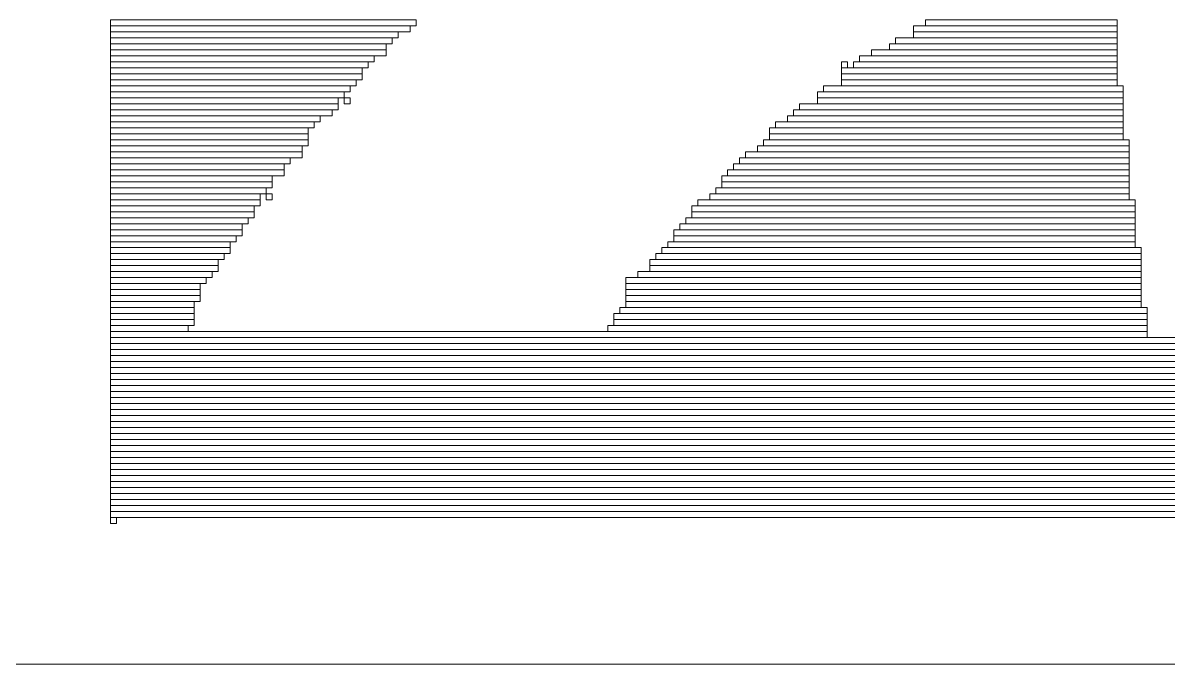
# Model space of a CAD drawing. Header units: millimetres. Extents: x -86 to 67, y -55 to 52.
# Drawn here: x -55.767 to -50.913, y -55.259 to -52.542 of the extents above; entities that cross this region are included whole.
import ezdxf

# ---------------------------------------------------------------- set-up
doc = ezdxf.new("R2010")
doc.units = ezdxf.units.MM
doc.header["$MEASUREMENT"] = 0
doc.layers.add('BG_OUTLINE', color=7, linetype='Continuous')
doc.layers.add('MA_PEN3', color=7, linetype='Continuous')

msp = doc.modelspace()

# ---------------------------------------------------------------- linework, layer by layer
at = {"layer": 'BG_OUTLINE', "color": 3, "lineweight": 9}
msp.add_open_spline([(-60.0926, 34.7331), (-60.0926, 34.7331), (63.7724, 34.7331), (63.7724, 34.7331), (63.7724, 34.7331), (64.585, 34.7336), (65.3646, 34.4113), (65.9396, 33.837), (65.9396, 33.837), (66.5146, 33.2627), (66.8379, 32.4797), (66.8384, 31.667), (66.8384, 31.667), (66.8384, 31.667), (66.8412, -52.28), (66.8412, -52.28), (66.8412, -52.28), (66.8412, -52.28), (66.8384, -52.1933), (66.8384, -52.1933), (66.8384, -52.1933), (66.8389, -53.006), (66.5166, -53.7856), (65.9424, -54.3606), (65.9424, -54.3606), (65.3681, -54.9356), (64.585, -55.2589), (63.7724, -55.2594), (63.7724, -55.2594), (63.7724, -55.2594), (-60.1869, -55.2594), (-60.1869, -55.2594), (-60.1869, -55.2594), (-60.1869, -55.2594), (-60.0853, -55.2518), (-60.0853, -55.2518), (-60.0853, -55.2518), (-60.8979, -55.2523), (-61.6775, -54.9299), (-62.2525, -54.3557), (-62.2525, -54.3557), (-62.8275, -53.7814), (-63.1508, -52.9984), (-63.1513, -52.1857), (-63.1513, -52.1857), (-63.1513, -52.1857), (-63.1587, 31.667), (-63.1587, 31.667), (-63.1587, 31.667), (-63.1592, 32.4797), (-62.8369, 33.2593), (-62.2626, 33.8343), (-62.2626, 33.8343), (-61.6883, 34.4093), (-60.9053, 34.7326), (-60.0926, 34.7331)], degree=3, knots=[0, 0, 0, 0, 0.071429, 0.071429, 0.071429, 0.071429, 0.142857, 0.142857, 0.142857, 0.142857, 0.214286, 0.214286, 0.214286, 0.214286, 0.285714, 0.285714, 0.285714, 0.285714, 0.357143, 0.357143, 0.357143, 0.357143, 0.428571, 0.428571, 0.428571, 0.428571, 0.5, 0.5, 0.5, 0.5, 0.571429, 0.571429, 0.571429, 0.571429, 0.642857, 0.642857, 0.642857, 0.642857, 0.714286, 0.714286, 0.714286, 0.714286, 0.785714, 0.785714, 0.785714, 0.785714, 0.857143, 0.857143, 0.857143, 0.857143, 0.928571, 0.928571, 0.928571, 0.928571, 1, 1, 1, 1], dxfattribs=at)
at = {"layer": 'MA_PEN3', "color": 5, "lineweight": 9}
for points in [[(-55.3964, -52.5548), (-55.3964, -52.5548), (-55.3964, -52.5294), (-55.3964, -52.5294), (-55.3964, -52.5294), (-55.3964, -52.5294), (-54.101, -52.5294), (-54.101, -52.5294), (-54.101, -52.5294), (-54.101, -52.5294), (-54.101, -52.5548), (-54.101, -52.5548), (-54.101, -52.5548), (-54.101, -52.5548), (-55.3964, -52.5548), (-55.3964, -52.5548)], [(-55.3964, -52.5802), (-55.3964, -52.5802), (-55.3964, -52.5548), (-55.3964, -52.5548), (-55.3964, -52.5548), (-55.3964, -52.5548), (-54.1264, -52.5548), (-54.1264, -52.5548), (-54.1264, -52.5548), (-54.1264, -52.5548), (-54.1264, -52.5802), (-54.1264, -52.5802), (-54.1264, -52.5802), (-54.1264, -52.5802), (-55.3964, -52.5802), (-55.3964, -52.5802)], [(-51.9928, -52.5802), (-51.9928, -52.5802), (-51.9928, -52.5548), (-51.9928, -52.5548), (-51.9928, -52.5548), (-51.9928, -52.5548), (-51.1292, -52.5548), (-51.1292, -52.5548), (-51.1292, -52.5548), (-51.1292, -52.5548), (-51.1292, -52.5802), (-51.1292, -52.5802), (-51.1292, -52.5802), (-51.1292, -52.5802), (-51.9928, -52.5802), (-51.9928, -52.5802)], [(-51.942, -52.5548), (-51.942, -52.5548), (-51.942, -52.5294), (-51.942, -52.5294), (-51.942, -52.5294), (-51.942, -52.5294), (-51.1292, -52.5294), (-51.1292, -52.5294), (-51.1292, -52.5294), (-51.1292, -52.5294), (-51.1292, -52.5548), (-51.1292, -52.5548), (-51.1292, -52.5548), (-51.1292, -52.5548), (-51.942, -52.5548), (-51.942, -52.5548)], [(-55.3964, -52.6056), (-55.3964, -52.6056), (-55.3964, -52.5802), (-55.3964, -52.5802), (-55.3964, -52.5802), (-55.3964, -52.5802), (-54.1772, -52.5802), (-54.1772, -52.5802), (-54.1772, -52.5802), (-54.1772, -52.5802), (-54.1772, -52.6056), (-54.1772, -52.6056), (-54.1772, -52.6056), (-54.1772, -52.6056), (-55.3964, -52.6056), (-55.3964, -52.6056)], [(-55.3964, -52.631), (-55.3964, -52.631), (-55.3964, -52.6056), (-55.3964, -52.6056), (-55.3964, -52.6056), (-55.3964, -52.6056), (-54.2026, -52.6056), (-54.2026, -52.6056), (-54.2026, -52.6056), (-54.2026, -52.6056), (-54.2026, -52.631), (-54.2026, -52.631), (-54.2026, -52.631), (-54.2026, -52.631), (-55.3964, -52.631), (-55.3964, -52.631)], [(-52.069, -52.631), (-52.069, -52.631), (-52.069, -52.6056), (-52.069, -52.6056), (-52.069, -52.6056), (-52.069, -52.6056), (-51.1292, -52.6056), (-51.1292, -52.6056), (-51.1292, -52.6056), (-51.1292, -52.6056), (-51.1292, -52.631), (-51.1292, -52.631), (-51.1292, -52.631), (-51.1292, -52.631), (-52.069, -52.631), (-52.069, -52.631)], [(-51.9928, -52.6056), (-51.9928, -52.6056), (-51.9928, -52.5802), (-51.9928, -52.5802), (-51.9928, -52.5802), (-51.9928, -52.5802), (-51.1292, -52.5802), (-51.1292, -52.5802), (-51.1292, -52.5802), (-51.1292, -52.5802), (-51.1292, -52.6056), (-51.1292, -52.6056), (-51.1292, -52.6056), (-51.1292, -52.6056), (-51.9928, -52.6056), (-51.9928, -52.6056)], [(-55.3964, -52.6564), (-55.3964, -52.6564), (-55.3964, -52.631), (-55.3964, -52.631), (-55.3964, -52.631), (-55.3964, -52.631), (-54.228, -52.631), (-54.228, -52.631), (-54.228, -52.631), (-54.228, -52.631), (-54.228, -52.6564), (-54.228, -52.6564), (-54.228, -52.6564), (-54.228, -52.6564), (-55.3964, -52.6564), (-55.3964, -52.6564)], [(-55.3964, -52.6818), (-55.3964, -52.6818), (-55.3964, -52.6564), (-55.3964, -52.6564), (-55.3964, -52.6564), (-55.3964, -52.6564), (-54.228, -52.6564), (-54.228, -52.6564), (-54.228, -52.6564), (-54.228, -52.6564), (-54.228, -52.6818), (-54.228, -52.6818), (-54.228, -52.6818), (-54.228, -52.6818), (-55.3964, -52.6818), (-55.3964, -52.6818)], [(-52.1706, -52.6818), (-52.1706, -52.6818), (-52.1706, -52.6564), (-52.1706, -52.6564), (-52.1706, -52.6564), (-52.1706, -52.6564), (-51.1292, -52.6564), (-51.1292, -52.6564), (-51.1292, -52.6564), (-51.1292, -52.6564), (-51.1292, -52.6818), (-51.1292, -52.6818), (-51.1292, -52.6818), (-51.1292, -52.6818), (-52.1706, -52.6818), (-52.1706, -52.6818)], [(-52.0944, -52.6564), (-52.0944, -52.6564), (-52.0944, -52.631), (-52.0944, -52.631), (-52.0944, -52.631), (-52.0944, -52.631), (-51.1292, -52.631), (-51.1292, -52.631), (-51.1292, -52.631), (-51.1292, -52.631), (-51.1292, -52.6564), (-51.1292, -52.6564), (-51.1292, -52.6564), (-51.1292, -52.6564), (-52.0944, -52.6564), (-52.0944, -52.6564)], [(-55.3964, -52.7072), (-55.3964, -52.7072), (-55.3964, -52.6818), (-55.3964, -52.6818), (-55.3964, -52.6818), (-55.3964, -52.6818), (-54.2788, -52.6818), (-54.2788, -52.6818), (-54.2788, -52.6818), (-54.2788, -52.6818), (-54.2788, -52.7072), (-54.2788, -52.7072), (-54.2788, -52.7072), (-54.2788, -52.7072), (-55.3964, -52.7072), (-55.3964, -52.7072)], [(-55.3964, -52.7326), (-55.3964, -52.7326), (-55.3964, -52.7072), (-55.3964, -52.7072), (-55.3964, -52.7072), (-55.3964, -52.7072), (-54.3042, -52.7072), (-54.3042, -52.7072), (-54.3042, -52.7072), (-54.3042, -52.7072), (-54.3042, -52.7326), (-54.3042, -52.7326), (-54.3042, -52.7326), (-54.3042, -52.7326), (-55.3964, -52.7326), (-55.3964, -52.7326)], [(-52.2976, -52.7326), (-52.2976, -52.7326), (-52.2976, -52.7072), (-52.2976, -52.7072), (-52.2976, -52.7072), (-52.2976, -52.7072), (-52.2722, -52.7072), (-52.2722, -52.7072), (-52.2722, -52.7072), (-52.2722, -52.7072), (-52.2722, -52.7326), (-52.2722, -52.7326), (-52.2722, -52.7326), (-52.2722, -52.7326), (-52.2976, -52.7326), (-52.2976, -52.7326)], [(-52.2468, -52.7326), (-52.2468, -52.7326), (-52.2468, -52.7072), (-52.2468, -52.7072), (-52.2468, -52.7072), (-52.2468, -52.7072), (-51.1292, -52.7072), (-51.1292, -52.7072), (-51.1292, -52.7072), (-51.1292, -52.7072), (-51.1292, -52.7326), (-51.1292, -52.7326), (-51.1292, -52.7326), (-51.1292, -52.7326), (-52.2468, -52.7326), (-52.2468, -52.7326)], [(-52.2214, -52.7072), (-52.2214, -52.7072), (-52.2214, -52.6818), (-52.2214, -52.6818), (-52.2214, -52.6818), (-52.2214, -52.6818), (-51.1292, -52.6818), (-51.1292, -52.6818), (-51.1292, -52.6818), (-51.1292, -52.6818), (-51.1292, -52.7072), (-51.1292, -52.7072), (-51.1292, -52.7072), (-51.1292, -52.7072), (-52.2214, -52.7072), (-52.2214, -52.7072)], [(-55.3964, -52.758), (-55.3964, -52.758), (-55.3964, -52.7326), (-55.3964, -52.7326), (-55.3964, -52.7326), (-55.3964, -52.7326), (-54.3296, -52.7326), (-54.3296, -52.7326), (-54.3296, -52.7326), (-54.3296, -52.7326), (-54.3296, -52.758), (-54.3296, -52.758), (-54.3296, -52.758), (-54.3296, -52.758), (-55.3964, -52.758), (-55.3964, -52.758)], [(-55.3964, -52.7834), (-55.3964, -52.7834), (-55.3964, -52.758), (-55.3964, -52.758), (-55.3964, -52.758), (-55.3964, -52.758), (-54.3296, -52.758), (-54.3296, -52.758), (-54.3296, -52.758), (-54.3296, -52.758), (-54.3296, -52.7834), (-54.3296, -52.7834), (-54.3296, -52.7834), (-54.3296, -52.7834), (-55.3964, -52.7834), (-55.3964, -52.7834)], [(-52.2976, -52.758), (-52.2976, -52.758), (-52.2976, -52.7326), (-52.2976, -52.7326), (-52.2976, -52.7326), (-52.2976, -52.7326), (-51.1292, -52.7326), (-51.1292, -52.7326), (-51.1292, -52.7326), (-51.1292, -52.7326), (-51.1292, -52.758), (-51.1292, -52.758), (-51.1292, -52.758), (-51.1292, -52.758), (-52.2976, -52.758), (-52.2976, -52.758)], [(-52.2976, -52.7834), (-52.2976, -52.7834), (-52.2976, -52.758), (-52.2976, -52.758), (-52.2976, -52.758), (-52.2976, -52.758), (-51.1292, -52.758), (-51.1292, -52.758), (-51.1292, -52.758), (-51.1292, -52.758), (-51.1292, -52.7834), (-51.1292, -52.7834), (-51.1292, -52.7834), (-51.1292, -52.7834), (-52.2976, -52.7834), (-52.2976, -52.7834)], [(-55.3964, -52.8088), (-55.3964, -52.8088), (-55.3964, -52.7834), (-55.3964, -52.7834), (-55.3964, -52.7834), (-55.3964, -52.7834), (-54.355, -52.7834), (-54.355, -52.7834), (-54.355, -52.7834), (-54.355, -52.7834), (-54.355, -52.8088), (-54.355, -52.8088), (-54.355, -52.8088), (-54.355, -52.8088), (-55.3964, -52.8088), (-55.3964, -52.8088)], [(-55.3964, -52.8342), (-55.3964, -52.8342), (-55.3964, -52.8088), (-55.3964, -52.8088), (-55.3964, -52.8088), (-55.3964, -52.8088), (-54.3804, -52.8088), (-54.3804, -52.8088), (-54.3804, -52.8088), (-54.3804, -52.8088), (-54.3804, -52.8342), (-54.3804, -52.8342), (-54.3804, -52.8342), (-54.3804, -52.8342), (-55.3964, -52.8342), (-55.3964, -52.8342)], [(-52.3738, -52.8342), (-52.3738, -52.8342), (-52.3738, -52.8088), (-52.3738, -52.8088), (-52.3738, -52.8088), (-52.3738, -52.8088), (-51.1038, -52.8088), (-51.1038, -52.8088), (-51.1038, -52.8088), (-51.1038, -52.8088), (-51.1038, -52.8342), (-51.1038, -52.8342), (-51.1038, -52.8342), (-51.1038, -52.8342), (-52.3738, -52.8342), (-52.3738, -52.8342)], [(-52.2976, -52.8088), (-52.2976, -52.8088), (-52.2976, -52.7834), (-52.2976, -52.7834), (-52.2976, -52.7834), (-52.2976, -52.7834), (-51.1292, -52.7834), (-51.1292, -52.7834), (-51.1292, -52.7834), (-51.1292, -52.7834), (-51.1292, -52.8088), (-51.1292, -52.8088), (-51.1292, -52.8088), (-51.1292, -52.8088), (-52.2976, -52.8088), (-52.2976, -52.8088)], [(-55.3964, -52.8596), (-55.3964, -52.8596), (-55.3964, -52.8342), (-55.3964, -52.8342), (-55.3964, -52.8342), (-55.3964, -52.8342), (-54.4058, -52.8342), (-54.4058, -52.8342), (-54.4058, -52.8342), (-54.4058, -52.8342), (-54.4058, -52.8596), (-54.4058, -52.8596), (-54.4058, -52.8596), (-54.4058, -52.8596), (-55.3964, -52.8596), (-55.3964, -52.8596)], [(-52.3992, -52.8596), (-52.3992, -52.8596), (-52.3992, -52.8342), (-52.3992, -52.8342), (-52.3992, -52.8342), (-52.3992, -52.8342), (-51.1038, -52.8342), (-51.1038, -52.8342), (-51.1038, -52.8342), (-51.1038, -52.8342), (-51.1038, -52.8596), (-51.1038, -52.8596), (-51.1038, -52.8596), (-51.1038, -52.8596), (-52.3992, -52.8596), (-52.3992, -52.8596)], [(-55.3964, -52.885), (-55.3964, -52.885), (-55.3964, -52.8596), (-55.3964, -52.8596), (-55.3964, -52.8596), (-55.3964, -52.8596), (-54.4312, -52.8596), (-54.4312, -52.8596), (-54.4312, -52.8596), (-54.4312, -52.8596), (-54.4312, -52.885), (-54.4312, -52.885), (-54.4312, -52.885), (-54.4312, -52.885), (-55.3964, -52.885), (-55.3964, -52.885)], [(-55.3964, -52.9104), (-55.3964, -52.9104), (-55.3964, -52.885), (-55.3964, -52.885), (-55.3964, -52.885), (-55.3964, -52.885), (-54.4312, -52.885), (-54.4312, -52.885), (-54.4312, -52.885), (-54.4312, -52.885), (-54.4312, -52.9104), (-54.4312, -52.9104), (-54.4312, -52.9104), (-54.4312, -52.9104), (-55.3964, -52.9104), (-55.3964, -52.9104)], [(-54.4058, -52.885), (-54.4058, -52.885), (-54.4058, -52.8596), (-54.4058, -52.8596), (-54.4058, -52.8596), (-54.4058, -52.8596), (-54.3804, -52.8596), (-54.3804, -52.8596), (-54.3804, -52.8596), (-54.3804, -52.8596), (-54.3804, -52.885), (-54.3804, -52.885), (-54.3804, -52.885), (-54.3804, -52.885), (-54.4058, -52.885), (-54.4058, -52.885)], [(-52.4754, -52.9104), (-52.4754, -52.9104), (-52.4754, -52.885), (-52.4754, -52.885), (-52.4754, -52.885), (-52.4754, -52.885), (-51.1038, -52.885), (-51.1038, -52.885), (-51.1038, -52.885), (-51.1038, -52.885), (-51.1038, -52.9104), (-51.1038, -52.9104), (-51.1038, -52.9104), (-51.1038, -52.9104), (-52.4754, -52.9104), (-52.4754, -52.9104)], [(-52.3992, -52.885), (-52.3992, -52.885), (-52.3992, -52.8596), (-52.3992, -52.8596), (-52.3992, -52.8596), (-52.3992, -52.8596), (-51.1038, -52.8596), (-51.1038, -52.8596), (-51.1038, -52.8596), (-51.1038, -52.8596), (-51.1038, -52.885), (-51.1038, -52.885), (-51.1038, -52.885), (-51.1038, -52.885), (-52.3992, -52.885), (-52.3992, -52.885)], [(-55.3964, -52.9358), (-55.3964, -52.9358), (-55.3964, -52.9104), (-55.3964, -52.9104), (-55.3964, -52.9104), (-55.3964, -52.9104), (-54.4566, -52.9104), (-54.4566, -52.9104), (-54.4566, -52.9104), (-54.4566, -52.9104), (-54.4566, -52.9358), (-54.4566, -52.9358), (-54.4566, -52.9358), (-54.4566, -52.9358), (-55.3964, -52.9358), (-55.3964, -52.9358)], [(-55.3964, -52.9612), (-55.3964, -52.9612), (-55.3964, -52.9358), (-55.3964, -52.9358), (-55.3964, -52.9358), (-55.3964, -52.9358), (-54.5074, -52.9358), (-54.5074, -52.9358), (-54.5074, -52.9358), (-54.5074, -52.9358), (-54.5074, -52.9612), (-54.5074, -52.9612), (-54.5074, -52.9612), (-54.5074, -52.9612), (-55.3964, -52.9612), (-55.3964, -52.9612)], [(-52.5262, -52.9612), (-52.5262, -52.9612), (-52.5262, -52.9358), (-52.5262, -52.9358), (-52.5262, -52.9358), (-52.5262, -52.9358), (-51.1038, -52.9358), (-51.1038, -52.9358), (-51.1038, -52.9358), (-51.1038, -52.9358), (-51.1038, -52.9612), (-51.1038, -52.9612), (-51.1038, -52.9612), (-51.1038, -52.9612), (-52.5262, -52.9612), (-52.5262, -52.9612)], [(-52.5008, -52.9358), (-52.5008, -52.9358), (-52.5008, -52.9104), (-52.5008, -52.9104), (-52.5008, -52.9104), (-52.5008, -52.9104), (-51.1038, -52.9104), (-51.1038, -52.9104), (-51.1038, -52.9104), (-51.1038, -52.9104), (-51.1038, -52.9358), (-51.1038, -52.9358), (-51.1038, -52.9358), (-51.1038, -52.9358), (-52.5008, -52.9358), (-52.5008, -52.9358)], [(-55.3964, -52.9866), (-55.3964, -52.9866), (-55.3964, -52.9612), (-55.3964, -52.9612), (-55.3964, -52.9612), (-55.3964, -52.9612), (-54.5328, -52.9612), (-54.5328, -52.9612), (-54.5328, -52.9612), (-54.5328, -52.9612), (-54.5328, -52.9866), (-54.5328, -52.9866), (-54.5328, -52.9866), (-54.5328, -52.9866), (-55.3964, -52.9866), (-55.3964, -52.9866)], [(-55.3964, -53.012), (-55.3964, -53.012), (-55.3964, -52.9866), (-55.3964, -52.9866), (-55.3964, -52.9866), (-55.3964, -52.9866), (-54.5582, -52.9866), (-54.5582, -52.9866), (-54.5582, -52.9866), (-54.5582, -52.9866), (-54.5582, -53.012), (-54.5582, -53.012), (-54.5582, -53.012), (-54.5582, -53.012), (-55.3964, -53.012), (-55.3964, -53.012)], [(-52.6024, -53.012), (-52.6024, -53.012), (-52.6024, -52.9866), (-52.6024, -52.9866), (-52.6024, -52.9866), (-52.6024, -52.9866), (-51.1038, -52.9866), (-51.1038, -52.9866), (-51.1038, -52.9866), (-51.1038, -52.9866), (-51.1038, -53.012), (-51.1038, -53.012), (-51.1038, -53.012), (-51.1038, -53.012), (-52.6024, -53.012), (-52.6024, -53.012)], [(-52.577, -52.9866), (-52.577, -52.9866), (-52.577, -52.9612), (-52.577, -52.9612), (-52.577, -52.9612), (-52.577, -52.9612), (-51.1038, -52.9612), (-51.1038, -52.9612), (-51.1038, -52.9612), (-51.1038, -52.9612), (-51.1038, -52.9866), (-51.1038, -52.9866), (-51.1038, -52.9866), (-51.1038, -52.9866), (-52.577, -52.9866), (-52.577, -52.9866)], [(-55.3964, -53.0374), (-55.3964, -53.0374), (-55.3964, -53.012), (-55.3964, -53.012), (-55.3964, -53.012), (-55.3964, -53.012), (-54.5582, -53.012), (-54.5582, -53.012), (-54.5582, -53.012), (-54.5582, -53.012), (-54.5582, -53.0374), (-54.5582, -53.0374), (-54.5582, -53.0374), (-54.5582, -53.0374), (-55.3964, -53.0374), (-55.3964, -53.0374)], [(-55.3964, -53.0628), (-55.3964, -53.0628), (-55.3964, -53.0374), (-55.3964, -53.0374), (-55.3964, -53.0374), (-55.3964, -53.0374), (-54.5582, -53.0374), (-54.5582, -53.0374), (-54.5582, -53.0374), (-54.5582, -53.0374), (-54.5582, -53.0628), (-54.5582, -53.0628), (-54.5582, -53.0628), (-54.5582, -53.0628), (-55.3964, -53.0628), (-55.3964, -53.0628)], [(-52.6278, -53.0628), (-52.6278, -53.0628), (-52.6278, -53.0374), (-52.6278, -53.0374), (-52.6278, -53.0374), (-52.6278, -53.0374), (-51.0784, -53.0374), (-51.0784, -53.0374), (-51.0784, -53.0374), (-51.0784, -53.0374), (-51.0784, -53.0628), (-51.0784, -53.0628), (-51.0784, -53.0628), (-51.0784, -53.0628), (-52.6278, -53.0628), (-52.6278, -53.0628)], [(-52.6024, -53.0374), (-52.6024, -53.0374), (-52.6024, -53.012), (-52.6024, -53.012), (-52.6024, -53.012), (-52.6024, -53.012), (-51.1038, -53.012), (-51.1038, -53.012), (-51.1038, -53.012), (-51.1038, -53.012), (-51.1038, -53.0374), (-51.1038, -53.0374), (-51.1038, -53.0374), (-51.1038, -53.0374), (-52.6024, -53.0374), (-52.6024, -53.0374)], [(-55.3964, -53.0882), (-55.3964, -53.0882), (-55.3964, -53.0628), (-55.3964, -53.0628), (-55.3964, -53.0628), (-55.3964, -53.0628), (-54.5836, -53.0628), (-54.5836, -53.0628), (-54.5836, -53.0628), (-54.5836, -53.0628), (-54.5836, -53.0882), (-54.5836, -53.0882), (-54.5836, -53.0882), (-54.5836, -53.0882), (-55.3964, -53.0882), (-55.3964, -53.0882)], [(-55.3964, -53.1136), (-55.3964, -53.1136), (-55.3964, -53.0882), (-55.3964, -53.0882), (-55.3964, -53.0882), (-55.3964, -53.0882), (-54.5836, -53.0882), (-54.5836, -53.0882), (-54.5836, -53.0882), (-54.5836, -53.0882), (-54.5836, -53.1136), (-54.5836, -53.1136), (-54.5836, -53.1136), (-54.5836, -53.1136), (-55.3964, -53.1136), (-55.3964, -53.1136)], [(-52.704, -53.1136), (-52.704, -53.1136), (-52.704, -53.0882), (-52.704, -53.0882), (-52.704, -53.0882), (-52.704, -53.0882), (-51.0784, -53.0882), (-51.0784, -53.0882), (-51.0784, -53.0882), (-51.0784, -53.0882), (-51.0784, -53.1136), (-51.0784, -53.1136), (-51.0784, -53.1136), (-51.0784, -53.1136), (-52.704, -53.1136), (-52.704, -53.1136)], [(-52.6532, -53.0882), (-52.6532, -53.0882), (-52.6532, -53.0628), (-52.6532, -53.0628), (-52.6532, -53.0628), (-52.6532, -53.0628), (-51.0784, -53.0628), (-51.0784, -53.0628), (-51.0784, -53.0628), (-51.0784, -53.0628), (-51.0784, -53.0882), (-51.0784, -53.0882), (-51.0784, -53.0882), (-51.0784, -53.0882), (-52.6532, -53.0882), (-52.6532, -53.0882)], [(-55.3964, -53.139), (-55.3964, -53.139), (-55.3964, -53.1136), (-55.3964, -53.1136), (-55.3964, -53.1136), (-55.3964, -53.1136), (-54.6344, -53.1136), (-54.6344, -53.1136), (-54.6344, -53.1136), (-54.6344, -53.1136), (-54.6344, -53.139), (-54.6344, -53.139), (-54.6344, -53.139), (-54.6344, -53.139), (-55.3964, -53.139), (-55.3964, -53.139)], [(-55.3964, -53.1644), (-55.3964, -53.1644), (-55.3964, -53.139), (-55.3964, -53.139), (-55.3964, -53.139), (-55.3964, -53.139), (-54.6598, -53.139), (-54.6598, -53.139), (-54.6598, -53.139), (-54.6598, -53.139), (-54.6598, -53.1644), (-54.6598, -53.1644), (-54.6598, -53.1644), (-54.6598, -53.1644), (-55.3964, -53.1644), (-55.3964, -53.1644)], [(-52.7548, -53.1644), (-52.7548, -53.1644), (-52.7548, -53.139), (-52.7548, -53.139), (-52.7548, -53.139), (-52.7548, -53.139), (-51.0784, -53.139), (-51.0784, -53.139), (-51.0784, -53.139), (-51.0784, -53.139), (-51.0784, -53.1644), (-51.0784, -53.1644), (-51.0784, -53.1644), (-51.0784, -53.1644), (-52.7548, -53.1644), (-52.7548, -53.1644)], [(-52.7294, -53.139), (-52.7294, -53.139), (-52.7294, -53.1136), (-52.7294, -53.1136), (-52.7294, -53.1136), (-52.7294, -53.1136), (-51.0784, -53.1136), (-51.0784, -53.1136), (-51.0784, -53.1136), (-51.0784, -53.1136), (-51.0784, -53.139), (-51.0784, -53.139), (-51.0784, -53.139), (-51.0784, -53.139), (-52.7294, -53.139), (-52.7294, -53.139)], [(-55.3964, -53.1898), (-55.3964, -53.1898), (-55.3964, -53.1644), (-55.3964, -53.1644), (-55.3964, -53.1644), (-55.3964, -53.1644), (-54.6598, -53.1644), (-54.6598, -53.1644), (-54.6598, -53.1644), (-54.6598, -53.1644), (-54.6598, -53.1898), (-54.6598, -53.1898), (-54.6598, -53.1898), (-54.6598, -53.1898), (-55.3964, -53.1898), (-55.3964, -53.1898)], [(-55.3964, -53.2152), (-55.3964, -53.2152), (-55.3964, -53.1898), (-55.3964, -53.1898), (-55.3964, -53.1898), (-55.3964, -53.1898), (-54.7106, -53.1898), (-54.7106, -53.1898), (-54.7106, -53.1898), (-54.7106, -53.1898), (-54.7106, -53.2152), (-54.7106, -53.2152), (-54.7106, -53.2152), (-54.7106, -53.2152), (-55.3964, -53.2152), (-55.3964, -53.2152)], [(-52.8056, -53.2152), (-52.8056, -53.2152), (-52.8056, -53.1898), (-52.8056, -53.1898), (-52.8056, -53.1898), (-52.8056, -53.1898), (-51.0784, -53.1898), (-51.0784, -53.1898), (-51.0784, -53.1898), (-51.0784, -53.1898), (-51.0784, -53.2152), (-51.0784, -53.2152), (-51.0784, -53.2152), (-51.0784, -53.2152), (-52.8056, -53.2152), (-52.8056, -53.2152)], [(-52.7802, -53.1898), (-52.7802, -53.1898), (-52.7802, -53.1644), (-52.7802, -53.1644), (-52.7802, -53.1644), (-52.7802, -53.1644), (-51.0784, -53.1644), (-51.0784, -53.1644), (-51.0784, -53.1644), (-51.0784, -53.1644), (-51.0784, -53.1898), (-51.0784, -53.1898), (-51.0784, -53.1898), (-51.0784, -53.1898), (-52.7802, -53.1898), (-52.7802, -53.1898)], [(-55.3964, -53.2406), (-55.3964, -53.2406), (-55.3964, -53.2152), (-55.3964, -53.2152), (-55.3964, -53.2152), (-55.3964, -53.2152), (-54.7106, -53.2152), (-54.7106, -53.2152), (-54.7106, -53.2152), (-54.7106, -53.2152), (-54.7106, -53.2406), (-54.7106, -53.2406), (-54.7106, -53.2406), (-54.7106, -53.2406), (-55.3964, -53.2406), (-55.3964, -53.2406)], [(-55.3964, -53.266), (-55.3964, -53.266), (-55.3964, -53.2406), (-55.3964, -53.2406), (-55.3964, -53.2406), (-55.3964, -53.2406), (-54.736, -53.2406), (-54.736, -53.2406), (-54.736, -53.2406), (-54.736, -53.2406), (-54.736, -53.266), (-54.736, -53.266), (-54.736, -53.266), (-54.736, -53.266), (-55.3964, -53.266), (-55.3964, -53.266)], [(-52.831, -53.266), (-52.831, -53.266), (-52.831, -53.2406), (-52.831, -53.2406), (-52.831, -53.2406), (-52.831, -53.2406), (-51.0784, -53.2406), (-51.0784, -53.2406), (-51.0784, -53.2406), (-51.0784, -53.2406), (-51.0784, -53.266), (-51.0784, -53.266), (-51.0784, -53.266), (-51.0784, -53.266), (-52.831, -53.266), (-52.831, -53.266)], [(-52.8056, -53.2406), (-52.8056, -53.2406), (-52.8056, -53.2152), (-52.8056, -53.2152), (-52.8056, -53.2152), (-52.8056, -53.2152), (-51.0784, -53.2152), (-51.0784, -53.2152), (-51.0784, -53.2152), (-51.0784, -53.2152), (-51.0784, -53.2406), (-51.0784, -53.2406), (-51.0784, -53.2406), (-51.0784, -53.2406), (-52.8056, -53.2406), (-52.8056, -53.2406)], [(-55.3964, -53.2914), (-55.3964, -53.2914), (-55.3964, -53.266), (-55.3964, -53.266), (-55.3964, -53.266), (-55.3964, -53.266), (-54.7614, -53.266), (-54.7614, -53.266), (-54.7614, -53.266), (-54.7614, -53.266), (-54.7614, -53.2914), (-54.7614, -53.2914), (-54.7614, -53.2914), (-54.7614, -53.2914), (-55.3964, -53.2914), (-55.3964, -53.2914)], [(-55.3964, -53.3168), (-55.3964, -53.3168), (-55.3964, -53.2914), (-55.3964, -53.2914), (-55.3964, -53.2914), (-55.3964, -53.2914), (-54.7614, -53.2914), (-54.7614, -53.2914), (-54.7614, -53.2914), (-54.7614, -53.2914), (-54.7614, -53.3168), (-54.7614, -53.3168), (-54.7614, -53.3168), (-54.7614, -53.3168), (-55.3964, -53.3168), (-55.3964, -53.3168)], [(-54.736, -53.2914), (-54.736, -53.2914), (-54.736, -53.266), (-54.736, -53.266), (-54.736, -53.266), (-54.736, -53.266), (-54.7106, -53.266), (-54.7106, -53.266), (-54.7106, -53.266), (-54.7106, -53.266), (-54.7106, -53.2914), (-54.7106, -53.2914), (-54.7106, -53.2914), (-54.7106, -53.2914), (-54.736, -53.2914), (-54.736, -53.2914)], [(-52.9072, -53.3168), (-52.9072, -53.3168), (-52.9072, -53.2914), (-52.9072, -53.2914), (-52.9072, -53.2914), (-52.9072, -53.2914), (-51.053, -53.2914), (-51.053, -53.2914), (-51.053, -53.2914), (-51.053, -53.2914), (-51.053, -53.3168), (-51.053, -53.3168), (-51.053, -53.3168), (-51.053, -53.3168), (-52.9072, -53.3168), (-52.9072, -53.3168)], [(-52.8564, -53.2914), (-52.8564, -53.2914), (-52.8564, -53.266), (-52.8564, -53.266), (-52.8564, -53.266), (-52.8564, -53.266), (-51.0784, -53.266), (-51.0784, -53.266), (-51.0784, -53.266), (-51.0784, -53.266), (-51.0784, -53.2914), (-51.0784, -53.2914), (-51.0784, -53.2914), (-51.0784, -53.2914), (-52.8564, -53.2914), (-52.8564, -53.2914)], [(-55.3964, -53.3422), (-55.3964, -53.3422), (-55.3964, -53.3168), (-55.3964, -53.3168), (-55.3964, -53.3168), (-55.3964, -53.3168), (-54.7868, -53.3168), (-54.7868, -53.3168), (-54.7868, -53.3168), (-54.7868, -53.3168), (-54.7868, -53.3422), (-54.7868, -53.3422), (-54.7868, -53.3422), (-54.7868, -53.3422), (-55.3964, -53.3422), (-55.3964, -53.3422)], [(-55.3964, -53.3676), (-55.3964, -53.3676), (-55.3964, -53.3422), (-55.3964, -53.3422), (-55.3964, -53.3422), (-55.3964, -53.3422), (-54.7868, -53.3422), (-54.7868, -53.3422), (-54.7868, -53.3422), (-54.7868, -53.3422), (-54.7868, -53.3676), (-54.7868, -53.3676), (-54.7868, -53.3676), (-54.7868, -53.3676), (-55.3964, -53.3676), (-55.3964, -53.3676)], [(-52.9326, -53.3422), (-52.9326, -53.3422), (-52.9326, -53.3168), (-52.9326, -53.3168), (-52.9326, -53.3168), (-52.9326, -53.3168), (-51.053, -53.3168), (-51.053, -53.3168), (-51.053, -53.3168), (-51.053, -53.3168), (-51.053, -53.3422), (-51.053, -53.3422), (-51.053, -53.3422), (-51.053, -53.3422), (-52.9326, -53.3422), (-52.9326, -53.3422)], [(-52.9326, -53.3676), (-52.9326, -53.3676), (-52.9326, -53.3422), (-52.9326, -53.3422), (-52.9326, -53.3422), (-52.9326, -53.3422), (-51.053, -53.3422), (-51.053, -53.3422), (-51.053, -53.3422), (-51.053, -53.3422), (-51.053, -53.3676), (-51.053, -53.3676), (-51.053, -53.3676), (-51.053, -53.3676), (-52.9326, -53.3676), (-52.9326, -53.3676)], [(-55.3964, -53.393), (-55.3964, -53.393), (-55.3964, -53.3676), (-55.3964, -53.3676), (-55.3964, -53.3676), (-55.3964, -53.3676), (-54.8122, -53.3676), (-54.8122, -53.3676), (-54.8122, -53.3676), (-54.8122, -53.3676), (-54.8122, -53.393), (-54.8122, -53.393), (-54.8122, -53.393), (-54.8122, -53.393), (-55.3964, -53.393), (-55.3964, -53.393)], [(-52.958, -53.393), (-52.958, -53.393), (-52.958, -53.3676), (-52.958, -53.3676), (-52.958, -53.3676), (-52.958, -53.3676), (-51.053, -53.3676), (-51.053, -53.3676), (-51.053, -53.3676), (-51.053, -53.3676), (-51.053, -53.393), (-51.053, -53.393), (-51.053, -53.393), (-51.053, -53.393), (-52.958, -53.393), (-52.958, -53.393)], [(-55.3964, -53.4184), (-55.3964, -53.4184), (-55.3964, -53.393), (-55.3964, -53.393), (-55.3964, -53.393), (-55.3964, -53.393), (-54.8376, -53.393), (-54.8376, -53.393), (-54.8376, -53.393), (-54.8376, -53.393), (-54.8376, -53.4184), (-54.8376, -53.4184), (-54.8376, -53.4184), (-54.8376, -53.4184), (-55.3964, -53.4184), (-55.3964, -53.4184)], [(-55.3964, -53.4438), (-55.3964, -53.4438), (-55.3964, -53.4184), (-55.3964, -53.4184), (-55.3964, -53.4184), (-55.3964, -53.4184), (-54.8376, -53.4184), (-54.8376, -53.4184), (-54.8376, -53.4184), (-54.8376, -53.4184), (-54.8376, -53.4438), (-54.8376, -53.4438), (-54.8376, -53.4438), (-54.8376, -53.4438), (-55.3964, -53.4438), (-55.3964, -53.4438)], [(-53.0088, -53.4438), (-53.0088, -53.4438), (-53.0088, -53.4184), (-53.0088, -53.4184), (-53.0088, -53.4184), (-53.0088, -53.4184), (-51.053, -53.4184), (-51.053, -53.4184), (-51.053, -53.4184), (-51.053, -53.4184), (-51.053, -53.4438), (-51.053, -53.4438), (-51.053, -53.4438), (-51.053, -53.4438), (-53.0088, -53.4438), (-53.0088, -53.4438)], [(-52.9834, -53.4184), (-52.9834, -53.4184), (-52.9834, -53.393), (-52.9834, -53.393), (-52.9834, -53.393), (-52.9834, -53.393), (-51.053, -53.393), (-51.053, -53.393), (-51.053, -53.393), (-51.053, -53.393), (-51.053, -53.4184), (-51.053, -53.4184), (-51.053, -53.4184), (-51.053, -53.4184), (-52.9834, -53.4184), (-52.9834, -53.4184)], [(-55.3964, -53.4692), (-55.3964, -53.4692), (-55.3964, -53.4438), (-55.3964, -53.4438), (-55.3964, -53.4438), (-55.3964, -53.4438), (-54.863, -53.4438), (-54.863, -53.4438), (-54.863, -53.4438), (-54.863, -53.4438), (-54.863, -53.4692), (-54.863, -53.4692), (-54.863, -53.4692), (-54.863, -53.4692), (-55.3964, -53.4692), (-55.3964, -53.4692)], [(-55.3964, -53.4946), (-55.3964, -53.4946), (-55.3964, -53.4692), (-55.3964, -53.4692), (-55.3964, -53.4692), (-55.3964, -53.4692), (-54.8884, -53.4692), (-54.8884, -53.4692), (-54.8884, -53.4692), (-54.8884, -53.4692), (-54.8884, -53.4946), (-54.8884, -53.4946), (-54.8884, -53.4946), (-54.8884, -53.4946), (-55.3964, -53.4946), (-55.3964, -53.4946)], [(-53.0342, -53.4946), (-53.0342, -53.4946), (-53.0342, -53.4692), (-53.0342, -53.4692), (-53.0342, -53.4692), (-53.0342, -53.4692), (-51.053, -53.4692), (-51.053, -53.4692), (-51.053, -53.4692), (-51.053, -53.4692), (-51.053, -53.4946), (-51.053, -53.4946), (-51.053, -53.4946), (-51.053, -53.4946), (-53.0342, -53.4946), (-53.0342, -53.4946)], [(-53.0088, -53.4692), (-53.0088, -53.4692), (-53.0088, -53.4438), (-53.0088, -53.4438), (-53.0088, -53.4438), (-53.0088, -53.4438), (-51.053, -53.4438), (-51.053, -53.4438), (-51.053, -53.4438), (-51.053, -53.4438), (-51.053, -53.4692), (-51.053, -53.4692), (-51.053, -53.4692), (-51.053, -53.4692), (-53.0088, -53.4692), (-53.0088, -53.4692)], [(-55.3964, -53.52), (-55.3964, -53.52), (-55.3964, -53.4946), (-55.3964, -53.4946), (-55.3964, -53.4946), (-55.3964, -53.4946), (-54.8884, -53.4946), (-54.8884, -53.4946), (-54.8884, -53.4946), (-54.8884, -53.4946), (-54.8884, -53.52), (-54.8884, -53.52), (-54.8884, -53.52), (-54.8884, -53.52), (-55.3964, -53.52), (-55.3964, -53.52)], [(-55.3964, -53.5454), (-55.3964, -53.5454), (-55.3964, -53.52), (-55.3964, -53.52), (-55.3964, -53.52), (-55.3964, -53.52), (-54.9138, -53.52), (-54.9138, -53.52), (-54.9138, -53.52), (-54.9138, -53.52), (-54.9138, -53.5454), (-54.9138, -53.5454), (-54.9138, -53.5454), (-54.9138, -53.5454), (-55.3964, -53.5454), (-55.3964, -53.5454)], [(-53.085, -53.5454), (-53.085, -53.5454), (-53.085, -53.52), (-53.085, -53.52), (-53.085, -53.52), (-53.085, -53.52), (-51.0276, -53.52), (-51.0276, -53.52), (-51.0276, -53.52), (-51.0276, -53.52), (-51.0276, -53.5454), (-51.0276, -53.5454), (-51.0276, -53.5454), (-51.0276, -53.5454), (-53.085, -53.5454), (-53.085, -53.5454)], [(-53.0596, -53.52), (-53.0596, -53.52), (-53.0596, -53.4946), (-53.0596, -53.4946), (-53.0596, -53.4946), (-53.0596, -53.4946), (-51.0276, -53.4946), (-51.0276, -53.4946), (-51.0276, -53.4946), (-51.0276, -53.4946), (-51.0276, -53.52), (-51.0276, -53.52), (-51.0276, -53.52), (-51.0276, -53.52), (-53.0596, -53.52), (-53.0596, -53.52)], [(-55.3964, -53.5708), (-55.3964, -53.5708), (-55.3964, -53.5454), (-55.3964, -53.5454), (-55.3964, -53.5454), (-55.3964, -53.5454), (-54.9392, -53.5454), (-54.9392, -53.5454), (-54.9392, -53.5454), (-54.9392, -53.5454), (-54.9392, -53.5708), (-54.9392, -53.5708), (-54.9392, -53.5708), (-54.9392, -53.5708), (-55.3964, -53.5708), (-55.3964, -53.5708)], [(-55.3964, -53.5962), (-55.3964, -53.5962), (-55.3964, -53.5708), (-55.3964, -53.5708), (-55.3964, -53.5708), (-55.3964, -53.5708), (-54.9392, -53.5708), (-54.9392, -53.5708), (-54.9392, -53.5708), (-54.9392, -53.5708), (-54.9392, -53.5962), (-54.9392, -53.5962), (-54.9392, -53.5962), (-54.9392, -53.5962), (-55.3964, -53.5962), (-55.3964, -53.5962)], [(-53.1104, -53.5708), (-53.1104, -53.5708), (-53.1104, -53.5454), (-53.1104, -53.5454), (-53.1104, -53.5454), (-53.1104, -53.5454), (-51.0276, -53.5454), (-51.0276, -53.5454), (-51.0276, -53.5454), (-51.0276, -53.5454), (-51.0276, -53.5708), (-51.0276, -53.5708), (-51.0276, -53.5708), (-51.0276, -53.5708), (-53.1104, -53.5708), (-53.1104, -53.5708)], [(-53.1104, -53.5962), (-53.1104, -53.5962), (-53.1104, -53.5708), (-53.1104, -53.5708), (-53.1104, -53.5708), (-53.1104, -53.5708), (-51.0276, -53.5708), (-51.0276, -53.5708), (-51.0276, -53.5708), (-51.0276, -53.5708), (-51.0276, -53.5962), (-51.0276, -53.5962), (-51.0276, -53.5962), (-51.0276, -53.5962), (-53.1104, -53.5962), (-53.1104, -53.5962)], [(-55.3964, -53.6216), (-55.3964, -53.6216), (-55.3964, -53.5962), (-55.3964, -53.5962), (-55.3964, -53.5962), (-55.3964, -53.5962), (-54.9646, -53.5962), (-54.9646, -53.5962), (-54.9646, -53.5962), (-54.9646, -53.5962), (-54.9646, -53.6216), (-54.9646, -53.6216), (-54.9646, -53.6216), (-54.9646, -53.6216), (-55.3964, -53.6216), (-55.3964, -53.6216)], [(-55.3964, -53.647), (-55.3964, -53.647), (-55.3964, -53.6216), (-55.3964, -53.6216), (-55.3964, -53.6216), (-55.3964, -53.6216), (-54.99, -53.6216), (-54.99, -53.6216), (-54.99, -53.6216), (-54.99, -53.6216), (-54.99, -53.647), (-54.99, -53.647), (-54.99, -53.647), (-54.99, -53.647), (-55.3964, -53.647), (-55.3964, -53.647)], [(-53.212, -53.647), (-53.212, -53.647), (-53.212, -53.6216), (-53.212, -53.6216), (-53.212, -53.6216), (-53.212, -53.6216), (-51.0276, -53.6216), (-51.0276, -53.6216), (-51.0276, -53.6216), (-51.0276, -53.6216), (-51.0276, -53.647), (-51.0276, -53.647), (-51.0276, -53.647), (-51.0276, -53.647), (-53.212, -53.647), (-53.212, -53.647)], [(-53.1612, -53.6216), (-53.1612, -53.6216), (-53.1612, -53.5962), (-53.1612, -53.5962), (-53.1612, -53.5962), (-53.1612, -53.5962), (-51.0276, -53.5962), (-51.0276, -53.5962), (-51.0276, -53.5962), (-51.0276, -53.5962), (-51.0276, -53.6216), (-51.0276, -53.6216), (-51.0276, -53.6216), (-51.0276, -53.6216), (-53.1612, -53.6216), (-53.1612, -53.6216)], [(-55.3964, -53.6724), (-55.3964, -53.6724), (-55.3964, -53.647), (-55.3964, -53.647), (-55.3964, -53.647), (-55.3964, -53.647), (-55.0154, -53.647), (-55.0154, -53.647), (-55.0154, -53.647), (-55.0154, -53.647), (-55.0154, -53.6724), (-55.0154, -53.6724), (-55.0154, -53.6724), (-55.0154, -53.6724), (-55.3964, -53.6724), (-55.3964, -53.6724)], [(-55.3964, -53.6978), (-55.3964, -53.6978), (-55.3964, -53.6724), (-55.3964, -53.6724), (-55.3964, -53.6724), (-55.3964, -53.6724), (-55.0154, -53.6724), (-55.0154, -53.6724), (-55.0154, -53.6724), (-55.0154, -53.6724), (-55.0154, -53.6978), (-55.0154, -53.6978), (-55.0154, -53.6978), (-55.0154, -53.6978), (-55.3964, -53.6978), (-55.3964, -53.6978)], [(-53.212, -53.6724), (-53.212, -53.6724), (-53.212, -53.647), (-53.212, -53.647), (-53.212, -53.647), (-53.212, -53.647), (-51.0276, -53.647), (-51.0276, -53.647), (-51.0276, -53.647), (-51.0276, -53.647), (-51.0276, -53.6724), (-51.0276, -53.6724), (-51.0276, -53.6724), (-51.0276, -53.6724), (-53.212, -53.6724), (-53.212, -53.6724)], [(-53.212, -53.6978), (-53.212, -53.6978), (-53.212, -53.6724), (-53.212, -53.6724), (-53.212, -53.6724), (-53.212, -53.6724), (-51.0276, -53.6724), (-51.0276, -53.6724), (-51.0276, -53.6724), (-51.0276, -53.6724), (-51.0276, -53.6978), (-51.0276, -53.6978), (-51.0276, -53.6978), (-51.0276, -53.6978), (-53.212, -53.6978), (-53.212, -53.6978)], [(-55.3964, -53.7232), (-55.3964, -53.7232), (-55.3964, -53.6978), (-55.3964, -53.6978), (-55.3964, -53.6978), (-55.3964, -53.6978), (-55.0154, -53.6978), (-55.0154, -53.6978), (-55.0154, -53.6978), (-55.0154, -53.6978), (-55.0154, -53.7232), (-55.0154, -53.7232), (-55.0154, -53.7232), (-55.0154, -53.7232), (-55.3964, -53.7232), (-55.3964, -53.7232)], [(-55.3964, -53.7486), (-55.3964, -53.7486), (-55.3964, -53.7232), (-55.3964, -53.7232), (-55.3964, -53.7232), (-55.3964, -53.7232), (-55.0408, -53.7232), (-55.0408, -53.7232), (-55.0408, -53.7232), (-55.0408, -53.7232), (-55.0408, -53.7486), (-55.0408, -53.7486), (-55.0408, -53.7486), (-55.0408, -53.7486), (-55.3964, -53.7486), (-55.3964, -53.7486)], [(-53.212, -53.7232), (-53.212, -53.7232), (-53.212, -53.6978), (-53.212, -53.6978), (-53.212, -53.6978), (-53.212, -53.6978), (-51.0276, -53.6978), (-51.0276, -53.6978), (-51.0276, -53.6978), (-51.0276, -53.6978), (-51.0276, -53.7232), (-51.0276, -53.7232), (-51.0276, -53.7232), (-51.0276, -53.7232), (-53.212, -53.7232), (-53.212, -53.7232)], [(-53.212, -53.7486), (-53.212, -53.7486), (-53.212, -53.7232), (-53.212, -53.7232), (-53.212, -53.7232), (-53.212, -53.7232), (-51.0276, -53.7232), (-51.0276, -53.7232), (-51.0276, -53.7232), (-51.0276, -53.7232), (-51.0276, -53.7486), (-51.0276, -53.7486), (-51.0276, -53.7486), (-51.0276, -53.7486), (-53.212, -53.7486), (-53.212, -53.7486)], [(-55.3964, -53.774), (-55.3964, -53.774), (-55.3964, -53.7486), (-55.3964, -53.7486), (-55.3964, -53.7486), (-55.3964, -53.7486), (-55.0408, -53.7486), (-55.0408, -53.7486), (-55.0408, -53.7486), (-55.0408, -53.7486), (-55.0408, -53.774), (-55.0408, -53.774), (-55.0408, -53.774), (-55.0408, -53.774), (-55.3964, -53.774), (-55.3964, -53.774)], [(-55.3964, -53.7994), (-55.3964, -53.7994), (-55.3964, -53.774), (-55.3964, -53.774), (-55.3964, -53.774), (-55.3964, -53.774), (-55.0408, -53.774), (-55.0408, -53.774), (-55.0408, -53.774), (-55.0408, -53.774), (-55.0408, -53.7994), (-55.0408, -53.7994), (-55.0408, -53.7994), (-55.0408, -53.7994), (-55.3964, -53.7994), (-55.3964, -53.7994)], [(-53.2628, -53.7994), (-53.2628, -53.7994), (-53.2628, -53.774), (-53.2628, -53.774), (-53.2628, -53.774), (-53.2628, -53.774), (-51.0022, -53.774), (-51.0022, -53.774), (-51.0022, -53.774), (-51.0022, -53.774), (-51.0022, -53.7994), (-51.0022, -53.7994), (-51.0022, -53.7994), (-51.0022, -53.7994), (-53.2628, -53.7994), (-53.2628, -53.7994)], [(-53.2374, -53.774), (-53.2374, -53.774), (-53.2374, -53.7486), (-53.2374, -53.7486), (-53.2374, -53.7486), (-53.2374, -53.7486), (-51.0022, -53.7486), (-51.0022, -53.7486), (-51.0022, -53.7486), (-51.0022, -53.7486), (-51.0022, -53.774), (-51.0022, -53.774), (-51.0022, -53.774), (-51.0022, -53.774), (-53.2374, -53.774), (-53.2374, -53.774)], [(-55.3964, -53.8248), (-55.3964, -53.8248), (-55.3964, -53.7994), (-55.3964, -53.7994), (-55.3964, -53.7994), (-55.3964, -53.7994), (-55.0408, -53.7994), (-55.0408, -53.7994), (-55.0408, -53.7994), (-55.0408, -53.7994), (-55.0408, -53.8248), (-55.0408, -53.8248), (-55.0408, -53.8248), (-55.0408, -53.8248), (-55.3964, -53.8248), (-55.3964, -53.8248)], [(-55.3964, -53.8502), (-55.3964, -53.8502), (-55.3964, -53.8248), (-55.3964, -53.8248), (-55.3964, -53.8248), (-55.3964, -53.8248), (-55.0662, -53.8248), (-55.0662, -53.8248), (-55.0662, -53.8248), (-55.0662, -53.8248), (-55.0662, -53.8502), (-55.0662, -53.8502), (-55.0662, -53.8502), (-55.0662, -53.8502), (-55.3964, -53.8502), (-55.3964, -53.8502)], [(-53.2882, -53.8502), (-53.2882, -53.8502), (-53.2882, -53.8248), (-53.2882, -53.8248), (-53.2882, -53.8248), (-53.2882, -53.8248), (-51.0022, -53.8248), (-51.0022, -53.8248), (-51.0022, -53.8248), (-51.0022, -53.8248), (-51.0022, -53.8502), (-51.0022, -53.8502), (-51.0022, -53.8502), (-51.0022, -53.8502), (-53.2882, -53.8502), (-53.2882, -53.8502)], [(-53.2628, -53.8248), (-53.2628, -53.8248), (-53.2628, -53.7994), (-53.2628, -53.7994), (-53.2628, -53.7994), (-53.2628, -53.7994), (-51.0022, -53.7994), (-51.0022, -53.7994), (-51.0022, -53.7994), (-51.0022, -53.7994), (-51.0022, -53.8248), (-51.0022, -53.8248), (-51.0022, -53.8248), (-51.0022, -53.8248), (-53.2628, -53.8248), (-53.2628, -53.8248)], [(-55.3964, -53.8756), (-55.3964, -53.8756), (-55.3964, -53.8502), (-55.3964, -53.8502), (-55.3964, -53.8502), (-55.3964, -53.8502), (-51.0022, -53.8502), (-51.0022, -53.8502), (-51.0022, -53.8502), (-51.0022, -53.8502), (-51.0022, -53.8756), (-51.0022, -53.8756), (-51.0022, -53.8756), (-51.0022, -53.8756), (-55.3964, -53.8756), (-55.3964, -53.8756)], [(-55.3964, -53.901), (-55.3964, -53.901), (-55.3964, -53.8756), (-55.3964, -53.8756), (-55.3964, -53.8756), (-55.3964, -53.8756), (-25.1958, -53.8756), (-25.1958, -53.8756), (-25.1958, -53.8756), (-25.1958, -53.8756), (-25.1958, -53.901), (-25.1958, -53.901), (-25.1958, -53.901), (-25.1958, -53.901), (-55.3964, -53.901), (-55.3964, -53.901)], [(-55.3964, -53.9264), (-55.3964, -53.9264), (-55.3964, -53.901), (-55.3964, -53.901), (-55.3964, -53.901), (-55.3964, -53.901), (-25.1958, -53.901), (-25.1958, -53.901), (-25.1958, -53.901), (-25.1958, -53.901), (-25.1958, -53.9264), (-25.1958, -53.9264), (-25.1958, -53.9264), (-25.1958, -53.9264), (-55.3964, -53.9264), (-55.3964, -53.9264)], [(-55.3964, -53.9518), (-55.3964, -53.9518), (-55.3964, -53.9264), (-55.3964, -53.9264), (-55.3964, -53.9264), (-55.3964, -53.9264), (-25.1958, -53.9264), (-25.1958, -53.9264), (-25.1958, -53.9264), (-25.1958, -53.9264), (-25.1958, -53.9518), (-25.1958, -53.9518), (-25.1958, -53.9518), (-25.1958, -53.9518), (-55.3964, -53.9518), (-55.3964, -53.9518)], [(-55.3964, -53.9772), (-55.3964, -53.9772), (-55.3964, -53.9518), (-55.3964, -53.9518), (-55.3964, -53.9518), (-55.3964, -53.9518), (-25.1958, -53.9518), (-25.1958, -53.9518), (-25.1958, -53.9518), (-25.1958, -53.9518), (-25.1958, -53.9772), (-25.1958, -53.9772), (-25.1958, -53.9772), (-25.1958, -53.9772), (-55.3964, -53.9772), (-55.3964, -53.9772)], [(-55.3964, -54.0026), (-55.3964, -54.0026), (-55.3964, -53.9772), (-55.3964, -53.9772), (-55.3964, -53.9772), (-55.3964, -53.9772), (-25.1958, -53.9772), (-25.1958, -53.9772), (-25.1958, -53.9772), (-25.1958, -53.9772), (-25.1958, -54.0026), (-25.1958, -54.0026), (-25.1958, -54.0026), (-25.1958, -54.0026), (-55.3964, -54.0026), (-55.3964, -54.0026)], [(-55.3964, -54.028), (-55.3964, -54.028), (-55.3964, -54.0026), (-55.3964, -54.0026), (-55.3964, -54.0026), (-55.3964, -54.0026), (-25.1958, -54.0026), (-25.1958, -54.0026), (-25.1958, -54.0026), (-25.1958, -54.0026), (-25.1958, -54.028), (-25.1958, -54.028), (-25.1958, -54.028), (-25.1958, -54.028), (-55.3964, -54.028), (-55.3964, -54.028)], [(-55.3964, -54.0534), (-55.3964, -54.0534), (-55.3964, -54.028), (-55.3964, -54.028), (-55.3964, -54.028), (-55.3964, -54.028), (-25.1958, -54.028), (-25.1958, -54.028), (-25.1958, -54.028), (-25.1958, -54.028), (-25.1958, -54.0534), (-25.1958, -54.0534), (-25.1958, -54.0534), (-25.1958, -54.0534), (-55.3964, -54.0534), (-55.3964, -54.0534)], [(-55.3964, -54.0788), (-55.3964, -54.0788), (-55.3964, -54.0534), (-55.3964, -54.0534), (-55.3964, -54.0534), (-55.3964, -54.0534), (-25.1958, -54.0534), (-25.1958, -54.0534), (-25.1958, -54.0534), (-25.1958, -54.0534), (-25.1958, -54.0788), (-25.1958, -54.0788), (-25.1958, -54.0788), (-25.1958, -54.0788), (-55.3964, -54.0788), (-55.3964, -54.0788)], [(-55.3964, -54.1042), (-55.3964, -54.1042), (-55.3964, -54.0788), (-55.3964, -54.0788), (-55.3964, -54.0788), (-55.3964, -54.0788), (-25.1958, -54.0788), (-25.1958, -54.0788), (-25.1958, -54.0788), (-25.1958, -54.0788), (-25.1958, -54.1042), (-25.1958, -54.1042), (-25.1958, -54.1042), (-25.1958, -54.1042), (-55.3964, -54.1042), (-55.3964, -54.1042)], [(-55.3964, -54.1296), (-55.3964, -54.1296), (-55.3964, -54.1042), (-55.3964, -54.1042), (-55.3964, -54.1042), (-55.3964, -54.1042), (-25.1958, -54.1042), (-25.1958, -54.1042), (-25.1958, -54.1042), (-25.1958, -54.1042), (-25.1958, -54.1296), (-25.1958, -54.1296), (-25.1958, -54.1296), (-25.1958, -54.1296), (-55.3964, -54.1296), (-55.3964, -54.1296)], [(-55.3964, -54.155), (-55.3964, -54.155), (-55.3964, -54.1296), (-55.3964, -54.1296), (-55.3964, -54.1296), (-55.3964, -54.1296), (-25.1958, -54.1296), (-25.1958, -54.1296), (-25.1958, -54.1296), (-25.1958, -54.1296), (-25.1958, -54.155), (-25.1958, -54.155), (-25.1958, -54.155), (-25.1958, -54.155), (-55.3964, -54.155), (-55.3964, -54.155)], [(-55.3964, -54.1804), (-55.3964, -54.1804), (-55.3964, -54.155), (-55.3964, -54.155), (-55.3964, -54.155), (-55.3964, -54.155), (-25.1958, -54.155), (-25.1958, -54.155), (-25.1958, -54.155), (-25.1958, -54.155), (-25.1958, -54.1804), (-25.1958, -54.1804), (-25.1958, -54.1804), (-25.1958, -54.1804), (-55.3964, -54.1804), (-55.3964, -54.1804)], [(-55.3964, -54.2058), (-55.3964, -54.2058), (-55.3964, -54.1804), (-55.3964, -54.1804), (-55.3964, -54.1804), (-55.3964, -54.1804), (-25.1958, -54.1804), (-25.1958, -54.1804), (-25.1958, -54.1804), (-25.1958, -54.1804), (-25.1958, -54.2058), (-25.1958, -54.2058), (-25.1958, -54.2058), (-25.1958, -54.2058), (-55.3964, -54.2058), (-55.3964, -54.2058)], [(-55.3964, -54.2312), (-55.3964, -54.2312), (-55.3964, -54.2058), (-55.3964, -54.2058), (-55.3964, -54.2058), (-55.3964, -54.2058), (-25.1958, -54.2058), (-25.1958, -54.2058), (-25.1958, -54.2058), (-25.1958, -54.2058), (-25.1958, -54.2312), (-25.1958, -54.2312), (-25.1958, -54.2312), (-25.1958, -54.2312), (-55.3964, -54.2312), (-55.3964, -54.2312)], [(-55.3964, -54.2566), (-55.3964, -54.2566), (-55.3964, -54.2312), (-55.3964, -54.2312), (-55.3964, -54.2312), (-55.3964, -54.2312), (-25.1958, -54.2312), (-25.1958, -54.2312), (-25.1958, -54.2312), (-25.1958, -54.2312), (-25.1958, -54.2566), (-25.1958, -54.2566), (-25.1958, -54.2566), (-25.1958, -54.2566), (-55.3964, -54.2566), (-55.3964, -54.2566)], [(-55.3964, -54.282), (-55.3964, -54.282), (-55.3964, -54.2566), (-55.3964, -54.2566), (-55.3964, -54.2566), (-55.3964, -54.2566), (-25.1958, -54.2566), (-25.1958, -54.2566), (-25.1958, -54.2566), (-25.1958, -54.2566), (-25.1958, -54.282), (-25.1958, -54.282), (-25.1958, -54.282), (-25.1958, -54.282), (-55.3964, -54.282), (-55.3964, -54.282)], [(-55.3964, -54.3074), (-55.3964, -54.3074), (-55.3964, -54.282), (-55.3964, -54.282), (-55.3964, -54.282), (-55.3964, -54.282), (-25.1958, -54.282), (-25.1958, -54.282), (-25.1958, -54.282), (-25.1958, -54.282), (-25.1958, -54.3074), (-25.1958, -54.3074), (-25.1958, -54.3074), (-25.1958, -54.3074), (-55.3964, -54.3074), (-55.3964, -54.3074)], [(-55.3964, -54.3328), (-55.3964, -54.3328), (-55.3964, -54.3074), (-55.3964, -54.3074), (-55.3964, -54.3074), (-55.3964, -54.3074), (-25.1958, -54.3074), (-25.1958, -54.3074), (-25.1958, -54.3074), (-25.1958, -54.3074), (-25.1958, -54.3328), (-25.1958, -54.3328), (-25.1958, -54.3328), (-25.1958, -54.3328), (-55.3964, -54.3328), (-55.3964, -54.3328)], [(-55.3964, -54.3582), (-55.3964, -54.3582), (-55.3964, -54.3328), (-55.3964, -54.3328), (-55.3964, -54.3328), (-55.3964, -54.3328), (-25.1958, -54.3328), (-25.1958, -54.3328), (-25.1958, -54.3328), (-25.1958, -54.3328), (-25.1958, -54.3582), (-25.1958, -54.3582), (-25.1958, -54.3582), (-25.1958, -54.3582), (-55.3964, -54.3582), (-55.3964, -54.3582)], [(-55.3964, -54.3836), (-55.3964, -54.3836), (-55.3964, -54.3582), (-55.3964, -54.3582), (-55.3964, -54.3582), (-55.3964, -54.3582), (-25.1958, -54.3582), (-25.1958, -54.3582), (-25.1958, -54.3582), (-25.1958, -54.3582), (-25.1958, -54.3836), (-25.1958, -54.3836), (-25.1958, -54.3836), (-25.1958, -54.3836), (-55.3964, -54.3836), (-55.3964, -54.3836)], [(-55.3964, -54.409), (-55.3964, -54.409), (-55.3964, -54.3836), (-55.3964, -54.3836), (-55.3964, -54.3836), (-55.3964, -54.3836), (-25.1958, -54.3836), (-25.1958, -54.3836), (-25.1958, -54.3836), (-25.1958, -54.3836), (-25.1958, -54.409), (-25.1958, -54.409), (-25.1958, -54.409), (-25.1958, -54.409), (-55.3964, -54.409), (-55.3964, -54.409)], [(-55.3964, -54.4344), (-55.3964, -54.4344), (-55.3964, -54.409), (-55.3964, -54.409), (-55.3964, -54.409), (-55.3964, -54.409), (-25.1958, -54.409), (-25.1958, -54.409), (-25.1958, -54.409), (-25.1958, -54.409), (-25.1958, -54.4344), (-25.1958, -54.4344), (-25.1958, -54.4344), (-25.1958, -54.4344), (-55.3964, -54.4344), (-55.3964, -54.4344)], [(-55.3964, -54.4598), (-55.3964, -54.4598), (-55.3964, -54.4344), (-55.3964, -54.4344), (-55.3964, -54.4344), (-55.3964, -54.4344), (-25.1958, -54.4344), (-25.1958, -54.4344), (-25.1958, -54.4344), (-25.1958, -54.4344), (-25.1958, -54.4598), (-25.1958, -54.4598), (-25.1958, -54.4598), (-25.1958, -54.4598), (-55.3964, -54.4598), (-55.3964, -54.4598)], [(-55.3964, -54.4852), (-55.3964, -54.4852), (-55.3964, -54.4598), (-55.3964, -54.4598), (-55.3964, -54.4598), (-55.3964, -54.4598), (-25.1958, -54.4598), (-25.1958, -54.4598), (-25.1958, -54.4598), (-25.1958, -54.4598), (-25.1958, -54.4852), (-25.1958, -54.4852), (-25.1958, -54.4852), (-25.1958, -54.4852), (-55.3964, -54.4852), (-55.3964, -54.4852)], [(-55.3964, -54.5106), (-55.3964, -54.5106), (-55.3964, -54.4852), (-55.3964, -54.4852), (-55.3964, -54.4852), (-55.3964, -54.4852), (-25.1958, -54.4852), (-25.1958, -54.4852), (-25.1958, -54.4852), (-25.1958, -54.4852), (-25.1958, -54.5106), (-25.1958, -54.5106), (-25.1958, -54.5106), (-25.1958, -54.5106), (-55.3964, -54.5106), (-55.3964, -54.5106)], [(-55.3964, -54.536), (-55.3964, -54.536), (-55.3964, -54.5106), (-55.3964, -54.5106), (-55.3964, -54.5106), (-55.3964, -54.5106), (-25.1958, -54.5106), (-25.1958, -54.5106), (-25.1958, -54.5106), (-25.1958, -54.5106), (-25.1958, -54.536), (-25.1958, -54.536), (-25.1958, -54.536), (-25.1958, -54.536), (-55.3964, -54.536), (-55.3964, -54.536)], [(-55.3964, -54.5614), (-55.3964, -54.5614), (-55.3964, -54.536), (-55.3964, -54.536), (-55.3964, -54.536), (-55.3964, -54.536), (-25.1958, -54.536), (-25.1958, -54.536), (-25.1958, -54.536), (-25.1958, -54.536), (-25.1958, -54.5614), (-25.1958, -54.5614), (-25.1958, -54.5614), (-25.1958, -54.5614), (-55.3964, -54.5614), (-55.3964, -54.5614)], [(-55.3964, -54.5868), (-55.3964, -54.5868), (-55.3964, -54.5614), (-55.3964, -54.5614), (-55.3964, -54.5614), (-55.3964, -54.5614), (-25.1958, -54.5614), (-25.1958, -54.5614), (-25.1958, -54.5614), (-25.1958, -54.5614), (-25.1958, -54.5868), (-25.1958, -54.5868), (-25.1958, -54.5868), (-25.1958, -54.5868), (-55.3964, -54.5868), (-55.3964, -54.5868)], [(-55.3964, -54.6122), (-55.3964, -54.6122), (-55.3964, -54.5868), (-55.3964, -54.5868), (-55.3964, -54.5868), (-55.3964, -54.5868), (-25.1958, -54.5868), (-25.1958, -54.5868), (-25.1958, -54.5868), (-25.1958, -54.5868), (-25.1958, -54.6122), (-25.1958, -54.6122), (-25.1958, -54.6122), (-25.1958, -54.6122), (-55.3964, -54.6122), (-55.3964, -54.6122)], [(-55.3964, -54.6376), (-55.3964, -54.6376), (-55.3964, -54.6122), (-55.3964, -54.6122), (-55.3964, -54.6122), (-55.3964, -54.6122), (-25.1958, -54.6122), (-25.1958, -54.6122), (-25.1958, -54.6122), (-25.1958, -54.6122), (-25.1958, -54.6376), (-25.1958, -54.6376), (-25.1958, -54.6376), (-25.1958, -54.6376), (-55.3964, -54.6376), (-55.3964, -54.6376)], [(-55.3964, -54.663), (-55.3964, -54.663), (-55.3964, -54.6376), (-55.3964, -54.6376), (-55.3964, -54.6376), (-55.3964, -54.6376), (-55.371, -54.6376), (-55.371, -54.6376), (-55.371, -54.6376), (-55.371, -54.6376), (-55.371, -54.663), (-55.371, -54.663), (-55.371, -54.663), (-55.371, -54.663), (-55.3964, -54.663), (-55.3964, -54.663)]]:
    msp.add_open_spline(points, degree=3, knots=[0, 0, 0, 0, 0.25, 0.25, 0.25, 0.25, 0.5, 0.5, 0.5, 0.5, 0.75, 0.75, 0.75, 0.75, 1, 1, 1, 1], dxfattribs=at)

doc.saveas('drawing.dxf')
